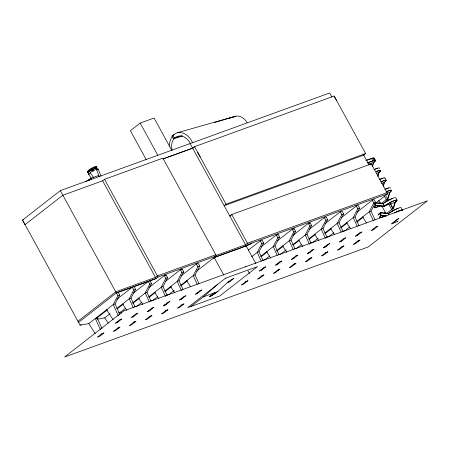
<?xml version="1.0" encoding="UTF-8"?>
<svg xmlns="http://www.w3.org/2000/svg" width="450" height="450" viewBox="0 0 450 450"><rect width="100%" height="100%" fill="white"/><g stroke="black" fill="none" stroke-linecap="round" stroke-linejoin="round"><path stroke-width="0.67" d="M169.403 146.002C169.374 140.541 171.816 134.37 177.486 132.694L235.952 116.139C240.683 115.312 244.783 118.761 247.101 122.563M368.421 164.115L373.753 162.428L374.827 161.528L375.452 160.419L374.141 158.034L372.78 158.018L365.861 160.459M393.114 208.924L390.561 203.687L391.005 205.065M393.322 208.721L391.798 209.334L386.629 213.345M213.806 258.84L214.172 257.507L216.411 255.893L162.894 158.141L104.524 179.319L102.594 180.816L62.82 195.238L25.02 224.668L22.5 220.072L60.334 190.614L329.681 92.981L331.886 97.009M372.167 166.534L373.376 162.562L374.968 160.684L373.691 160.672L367.476 162.861M372.544 166.399L373.753 162.428M377.724 175.871L378.731 172.564L379.733 171.726A7.931 1.254 -28.7 0 0 376.251 171.681M377.893 176.4L379.108 172.429L380.177 171.529A8.482 1.344 -28.7 0 0 376.453 171.484M383.147 185.782L384.159 182.475L385.161 181.637A7.931 1.254 -28.7 0 0 381.679 181.592M383.321 186.311L384.531 182.34L385.605 181.44A8.482 1.344 -28.7 0 0 380.649 181.958M387.568 199.007L389.582 192.386L390.583 191.548A7.931 1.254 -28.7 0 0 387.101 191.503M387.737 199.53L389.959 192.251L391.033 191.351A8.482 1.344 -28.7 0 0 386.077 191.869M392.991 208.918L395.01 202.297L396.011 201.454A7.931 1.254 -28.7 0 0 394.076 200.79A7.931 1.254 -28.7 0 0 385.582 205.239L384.294 206.179L380.166 205.858M393.368 208.778L395.387 202.162L396.456 201.263A8.482 1.344 -28.7 0 0 394.386 200.548A8.482 1.344 -28.7 0 0 385.296 205.307L383.918 206.319L375.666 205.672L374.597 206.572A8.482 1.344 -28.7 0 0 380.188 205.74M118.176 292.303L119.683 295.065L117.877 295.723L113.22 304.594L88.763 323.64L80.078 325.159L22.528 220.05L23.822 219.594M118.356 315.855L113.22 304.594L115.031 303.941L119.683 295.065M134.1 286.566L135.613 289.322L133.802 289.98L129.144 298.851L131.029 298.142L135.023 306.894M130.956 298.198L135.613 289.322M150.097 280.761L151.611 283.523L149.805 284.181L145.148 293.051L147.026 292.337L151.02 301.095M146.953 292.399L151.611 283.523M148.95 287.561L164.295 275.619L166.101 274.961L167.614 277.723L165.803 278.376L161.145 287.252L163.029 286.537L167.023 295.296M162.956 286.599L167.614 277.723M165.572 281.278L180.366 269.758L182.177 269.106L183.684 271.868L181.879 272.52L177.221 281.396L164.717 291.127M181.496 290.779L177.221 281.396L179.027 280.738L183.684 271.868M181.024 275.906L196.369 263.959L198.174 263.306L199.688 266.062L197.876 266.721L193.219 275.597L180.72 285.328M197.213 284.349L193.219 275.597L195.03 274.939L199.688 266.062M248.237 250.2L260.291 240.817L262.102 240.159L263.61 242.921L261.804 243.579L257.147 252.45L259.031 251.736L263.019 260.494M258.952 251.797L263.61 242.921M260.955 246.96L276.294 235.018L278.1 234.36L279.613 237.122L277.802 237.774L273.15 246.651L275.029 245.936L279.023 254.694M274.956 245.998L279.613 237.122M277.498 240.733L292.292 229.219L294.103 228.561L295.611 231.322L293.805 231.975L289.147 240.851L291.032 240.137L295.02 248.895M290.953 240.193L295.611 231.322M292.95 235.361L308.295 223.414L310.101 222.761L311.614 225.523L309.803 226.176L305.145 235.052L307.029 234.338L311.023 243.096M306.956 234.394L311.614 225.523M309.499 229.134L324.293 217.614L326.098 216.962L327.611 219.718L325.806 220.376L321.148 229.252L323.027 228.538L327.021 237.291M322.954 228.594L327.611 219.718M324.951 223.763L340.29 211.815L342.101 211.162L343.614 213.919L341.803 214.577L337.146 223.453L339.03 222.739L343.024 231.491M338.957 222.795L343.614 213.919M341.499 217.536L356.293 206.016L358.099 205.363L359.612 208.119L357.806 208.778L353.149 217.648L355.027 216.939L359.021 225.692M354.954 216.996L359.612 208.119M356.951 212.158L372.291 200.216L374.102 199.558L375.609 202.32L373.804 202.978L369.146 211.849L371.031 211.134L375.019 219.893M370.957 211.196L375.609 202.32M92.543 169.633L96.57 167.721L97.391 169.222M216.011 292.258L211.337 295.892L209.531 296.55C219.352 292.826 224.646 282.724 233.871 278.347L229.202 281.987L227.396 282.639M191.053 306.422L203.361 296.843L217.873 284.147M375.795 205.729L375.041 206.376A7.931 1.254 -28.7 0 0 379.671 205.892M383.529 215.612L381.471 215.449L380.464 216.287A7.931 1.254 -28.7 0 0 385.099 215.803M365.636 153.557L363.707 155.126L224.134 205.723L226.063 204.154L365.636 153.557L363.679 155.081M174.133 134.696L171.866 135.838L173.385 138.808L182.081 136.187M173.385 138.808L174.308 138.071L182.34 135.647M233.443 117.276L234.366 116.539L214.29 122.591M171.72 150.244L154.091 118.046L140.175 123.092L130.388 130.708L146.351 159.874M85.449 181.851L90.647 178.38L98.28 175.612L98.927 176.788M365.664 153.602L334.159 96.058L194.558 146.678L192.628 148.179L163.271 158.811M334.159 96.058L336.645 100.682M77.934 321.244L115.734 291.814L155.509 277.391L157.438 275.889L215.781 254.739M78.564 322.397L116.364 292.961L156.139 278.544L158.068 277.043L216.411 255.893L214.487 257.394M116.949 299.166L132.294 287.218L133.802 289.98M96.547 318.33L107.421 309.864M378.793 205.751L376.043 205.537L375.401 205.881L374.417 204.092L387.675 193.809L371.301 163.907L231.733 214.504L229.776 216.028L231.092 215.55M133.498 292.939L148.292 281.419L149.805 284.181M110.121 313.667L104.687 317.897L97.335 319.179M116.646 308.588L129.223 298.794L133.211 307.553M117.366 308.779L123.345 304.121M165.004 275.816L166.101 274.961M125.707 308.188L120.684 312.098L118.682 312.446M132.643 302.788L145.221 292.995L149.214 301.753M132.823 303.401L139.343 298.322M181.08 269.961L182.177 269.106M142.121 302.068L136.688 306.298L134.679 306.647M148.646 296.989L161.224 287.196L165.499 296.578M149.366 297.18L155.346 292.522M157.708 296.589L152.758 300.442L150.756 300.791M164.897 291.746L171.422 286.667M196.644 271.153L214.172 257.507L250.149 244.463L252.079 242.961M174.195 290.407L168.761 294.643L166.759 294.992M180.894 285.941L187.419 280.862M247.472 243.253L245.514 244.778L215.837 255.521M387.675 193.809L248.102 244.406L246.144 245.925L214.172 257.507L223.841 275.158M277.003 235.215L278.1 234.36M251.713 256.686L257.22 252.394L261.214 261.152M369.838 165.049L371.301 163.907M293.006 229.416L294.103 228.561M260.646 256.387L273.223 246.594L277.211 255.347M209.531 296.55L214.2 292.916M261.366 256.579L267.345 251.921M309.004 223.616L310.101 222.761M269.707 255.988L264.684 259.898L262.682 260.246M276.643 250.588L289.221 240.795L293.214 249.547M276.823 251.201L283.343 246.122M286.121 249.862L280.688 254.098L278.685 254.447M292.646 244.783L305.224 234.996L309.499 244.373M293.366 244.974L299.346 240.322M301.708 244.384L296.685 248.299L294.683 248.648M309.189 238.562L321.221 229.191L325.496 238.573M308.824 239.597L315.343 234.523M318.122 238.264L312.688 242.494L310.68 242.848M324.647 233.184L337.219 223.391L341.213 232.149M325.367 233.376L331.346 228.718M333.709 232.785L328.686 236.694L326.683 237.043M340.644 227.385L353.222 217.592L357.216 226.35M340.824 227.998L347.344 222.919M349.706 226.986L344.689 230.895L342.681 231.244M356.647 221.586L369.219 211.792L373.213 220.551M356.822 222.199L363.347 217.119M381.201 203.434L387.096 199.007L387.906 198.754L388.294 200.115M380.199 212.878L388.822 213.384L380.571 212.743L378.714 214.099A8.482 1.344 -28.7 0 0 378.084 215.207M381.471 215.449L380.019 216.484A8.482 1.344 -28.7 0 0 384.975 215.961M393.002 223.144L398.756 218.576L397.226 219.246L391.286 223.948L397.986 221.338L397.344 221.681L397.609 221.473M383.237 203.602L384.277 202.849A7.931 1.254 -28.7 0 1 390.662 199.282M383.918 206.319L390.561 203.687M388.659 213.514L389.7 212.76A7.931 1.254 -28.7 0 1 398.199 208.316M88.999 174.369L87.902 172.367L92.177 169.476L92.998 170.977M88.937 171.833L91.918 169.903M92.396 168.536L93.493 170.539L92.818 170.91L91.721 168.907L92.396 168.536L92.914 169.335L96.57 167.721M234.382 116.888L235.952 116.139M374.034 162.208L373.624 162.371L374.001 162.236M162.922 158.951L193.944 147.701M366.171 160.476L372.386 158.282M367.166 162.849L374.085 160.403L375.452 160.419M376.099 173.52L379.108 172.429M381.527 183.431L384.531 182.34M247.444 243.276L387.045 192.656M386.949 193.343L389.959 192.251M116.364 292.961L156.139 278.544L102.623 180.793M374.687 203.884L375.666 205.672L376.043 205.537M375.666 205.672L375.306 203.006L383.4 203.473L375.677 202.871M390.403 203.968L395.387 202.162M380.16 213.064L379.789 213.199L381.094 215.584L386.595 216.011M381.105 212.782L380.728 212.917L381.094 215.584M381.201 215.657L380.824 215.792L379.519 213.407L379.896 213.272L379.159 213.902A7.931 1.254 -28.7 0 0 378.574 214.942M80.078 325.159L81.281 324.72M116.359 322.493L118.164 321.834M132.356 316.693L134.168 316.035M148.359 310.888L150.165 310.236M164.357 305.089L166.168 304.436M180.36 299.289L182.166 298.637M196.357 293.49L198.169 292.838M228.358 281.891L230.164 281.233M260.359 270.287L262.164 269.634M276.356 264.488L278.168 263.835M292.359 258.688L294.165 258.036M308.357 252.889L310.168 252.236M324.36 247.089L326.166 246.431M340.358 241.29L342.169 240.632M356.361 235.491L358.166 234.833M372.358 229.686L374.169 229.033M203.361 296.843L217.98 291.544M101.239 334.266L103.044 333.608M117.236 328.466L119.047 327.808M133.239 322.667L135.045 322.009M149.237 316.862L151.042 316.209M165.24 311.062L167.046 310.41M181.237 305.263L183.043 304.611M213.238 293.664L215.044 293.006M245.239 282.066L247.044 281.407M261.236 276.261L263.048 275.608M277.239 270.461L279.045 269.809M293.237 264.662L295.048 264.009M309.24 258.863L311.046 258.21M325.238 253.063L327.043 252.405M341.235 247.264L343.046 246.606M357.238 241.464L359.044 240.806M92.177 169.476L91.721 168.907M87.902 172.367L88.296 172.266M310.483 242.539L311.822 242.308M177.486 132.694C184.236 131.484 190.237 136.912 192.561 142.847M88.616 174.398L91.378 178.301M96.362 169.442A3.504 0.557 -28.7 0 0 93.139 170.685A3.504 0.557 -28.7 0 0 90.309 172.744L93.437 177.249M362.627 216.928L366.441 222.801M346.624 222.727L350.438 228.6M330.626 228.527L334.44 234.405M314.623 234.332L318.819 240.789M298.626 240.131L302.822 246.589M282.623 245.931L286.819 252.394M266.625 251.73L270.821 258.193M186.626 280.733L190.44 286.605M170.623 286.532L174.819 292.995M154.626 292.331L158.816 298.794M138.623 298.131L142.819 304.594M122.625 303.93L126.821 310.393M120.763 312.041L121.522 313.217M106.622 309.729L113.108 319.719M104.76 317.841L108.191 323.128M88.763 323.64L95.242 333.624M384.924 177.941L386.235 180.326M397.086 200.149L395.781 197.764A8.482 1.344 -28.7 0 0 383.991 202.922L382.877 203.721L384.188 206.111M402.514 210.06L401.203 207.675A8.482 1.344 -28.7 0 0 389.419 212.833L388.305 213.632L388.761 214.47L388.451 213.519M374.079 158.462L375.384 160.852M373.702 157.882L375.007 160.268M372.78 158.018L374.085 160.403M371.469 158.428L372.774 160.813M363.009 153.861L369.017 164.824M386.184 196.256L387.388 198.461M391.607 206.167L392.816 208.373M384.075 195.699L387.09 201.206M388.901 204.508L392.518 211.118M378.737 200.368L380.649 203.867M381.606 205.616L386.077 213.778M372.291 200.216L373.804 202.978M356.293 206.016L357.806 208.778M340.29 211.815L341.803 214.577M324.293 217.614L325.806 220.376M308.295 223.414L309.803 226.176M292.292 229.219L293.805 231.975M276.294 235.018L277.802 237.774M260.291 240.817L261.804 243.579M197.736 152.404L200.25 157.005M231.733 214.504L248.102 244.406M194.558 146.678L226.063 204.221M190.108 143.578L255.842 263.559M245.424 266.074L245.818 266.794M248.001 270.782L249.559 273.623M140.175 123.092L157.804 155.289M196.369 263.959L197.876 266.721M180.366 269.758L181.879 272.52M164.295 275.619L165.803 278.376M104.552 179.291L158.04 277.065M87.688 171.9A3.527 0.557 -28.7 0 1 88.155 170.837A2.509 0.399 -28.7 0 0 88.847 170.196A3.504 0.557 -28.7 0 1 91.671 168.137A3.504 0.557 -28.7 0 1 94.894 166.894A2.509 0.399 -28.7 0 0 95.681 166.742L95.968 167.265A3.527 0.557 -28.7 0 1 96.289 167.991M95.833 168.047L96.93 170.049M94.894 166.894L95.186 167.417A2.509 0.399 -28.7 0 0 95.968 167.265M93.859 170.764L93.066 169.228A2.509 0.399 -28.7 0 0 92.812 169.357M92.869 169.262L93.735 170.831M92.059 169.425L92.925 170.994M88.847 170.196L89.134 170.719A2.509 0.399 -28.7 0 1 88.442 171.36A3.527 0.557 -28.7 0 0 88.56 172.249M88.155 170.837L88.442 171.36M90.647 178.38L91.35 179.668M88.937 179.708L89.409 180.568M60.334 190.614L117.877 295.723M190.479 143.657C183.617 130.343 168.598 135.461 172.176 150.289M172.794 135.096L174.308 138.071M195.03 274.939L199.024 283.697M179.027 280.738L183.021 289.496M115.031 303.941L119.874 314.572M102.015 328.483L97.166 317.852L95.355 318.504L100.491 329.76M99.242 176.4L96.373 169.431A2.498 0.394 -28.7 0 0 97.155 169.284A3.544 0.562 -28.7 0 1 98.179 169.341A3.527 0.557 -28.7 0 0 97.149 169.29M98.229 169.149L101.059 176.102M383.023 203.608L383.338 204.559M372.757 160.819A8.482 1.344 -28.7 0 1 374.827 161.528M374.946 169.296A7.931 1.254 -28.7 0 1 377.741 168.283M373.916 169.661A8.482 1.344 -28.7 0 1 379.434 168.463M380.368 179.207A7.931 1.254 -28.7 0 1 383.164 178.194M379.344 179.572A8.482 1.344 -28.7 0 1 384.863 178.374M385.796 189.118A7.931 1.254 -28.7 0 1 388.592 188.106M384.767 189.484A8.482 1.344 -28.7 0 1 390.291 188.286M380.171 202.59A7.931 1.254 -28.7 0 1 378.956 203.214M391.224 199.029A7.931 1.254 -28.7 0 1 392.771 198.405M385.599 212.501A7.931 1.254 -28.7 0 1 384.384 213.126M396.804 211.854A7.931 1.254 -28.7 0 1 400.748 210.313M401.608 210.184A7.931 1.254 -28.7 0 1 402.024 210.33M394.341 213.024A8.482 1.344 -28.7 0 1 402.446 210.493M231.379 117.737A3.527 0.557 -28.7 0 1 232.442 117.602M229.028 118.322A3.504 0.557 -28.7 0 1 230.591 117.889M89.134 170.719A3.504 0.557 -28.7 0 1 91.963 168.66A3.504 0.557 -28.7 0 1 95.186 167.417M93.099 169.881A2.509 0.399 -28.7 0 1 93.353 169.757M95.681 166.742A3.527 0.557 -28.7 0 1 96.446 167.091M90.298 172.749A2.498 0.394 -28.7 0 1 89.612 173.391A3.538 0.562 -28.7 0 0 89.145 174.454M123.896 310.843L64.597 357.019L368.201 246.954L427.5 200.784L123.896 310.843M102.201 333.517L97.532 337.151L99.337 336.493L104.006 332.859L102.201 333.517M120.066 319.607L115.397 323.241L117.203 322.588L121.871 318.949L120.066 319.607M118.198 327.713L113.529 331.352L115.341 330.694L120.009 327.06L118.198 327.713M136.063 313.808L131.394 317.441L133.2 316.789L137.874 313.149L136.063 313.808M134.201 321.913L129.532 325.553L131.338 324.894L136.007 321.261L134.201 321.913M152.066 308.002L147.398 311.642L149.203 310.984L153.872 307.35L152.066 308.002M150.199 316.114L145.53 319.753L147.341 319.095L152.01 315.461L150.199 316.114M168.064 302.203L163.395 305.843L165.201 305.184L169.875 301.551L168.064 302.203M166.202 310.314L161.533 313.948L163.339 313.296L168.007 309.656L166.202 310.314M184.067 296.404L179.393 300.043L181.204 299.385L185.873 295.751L184.067 296.404M182.199 304.515L177.531 308.149L179.342 307.496L184.011 303.857L182.199 304.515M200.064 290.604L195.396 294.238L197.201 293.586L201.87 289.952L200.064 290.604M225.506 278.207L187.706 307.637L219.707 296.038L257.507 266.602L225.506 278.207M246.201 281.312L241.532 284.951L243.338 284.293L248.006 280.659L246.201 281.312M264.066 267.401L259.397 271.041L261.202 270.382L265.871 266.749L264.066 267.401M262.204 275.512L257.529 279.146L259.341 278.494L264.009 274.86L262.204 275.512M280.063 261.602L275.394 265.241L277.206 264.583L281.874 260.949L280.063 261.602M278.201 269.713L273.532 273.347L275.338 272.694L280.007 269.055L278.201 269.713M296.066 255.803L291.397 259.442L293.203 258.784L297.872 255.15L296.066 255.803M294.199 263.914L289.53 267.548L291.341 266.895L296.01 263.256L294.199 263.914M312.064 250.003L307.395 253.637L309.201 252.984L313.875 249.345L312.064 250.003M310.202 258.114L305.533 261.748L307.339 261.096L312.007 257.456L310.202 258.114M328.067 244.204L323.392 247.838L325.204 247.185L329.873 243.546L328.067 244.204M326.199 252.309L321.531 255.949L323.342 255.291L328.011 251.657L326.199 252.309M344.064 238.404L339.396 242.038L341.201 241.386L345.87 237.746L344.064 238.404M342.202 246.51L337.534 250.149L339.339 249.491L344.008 245.857L342.202 246.51M360.067 232.605L355.393 236.239L357.204 235.581L361.873 231.947L360.067 232.605M358.2 240.711L353.531 244.35L355.337 243.692L360.011 240.058L358.2 240.711M376.065 226.8L371.396 230.439L373.202 229.781L377.871 226.148L376.065 226.8"/></g></svg>
